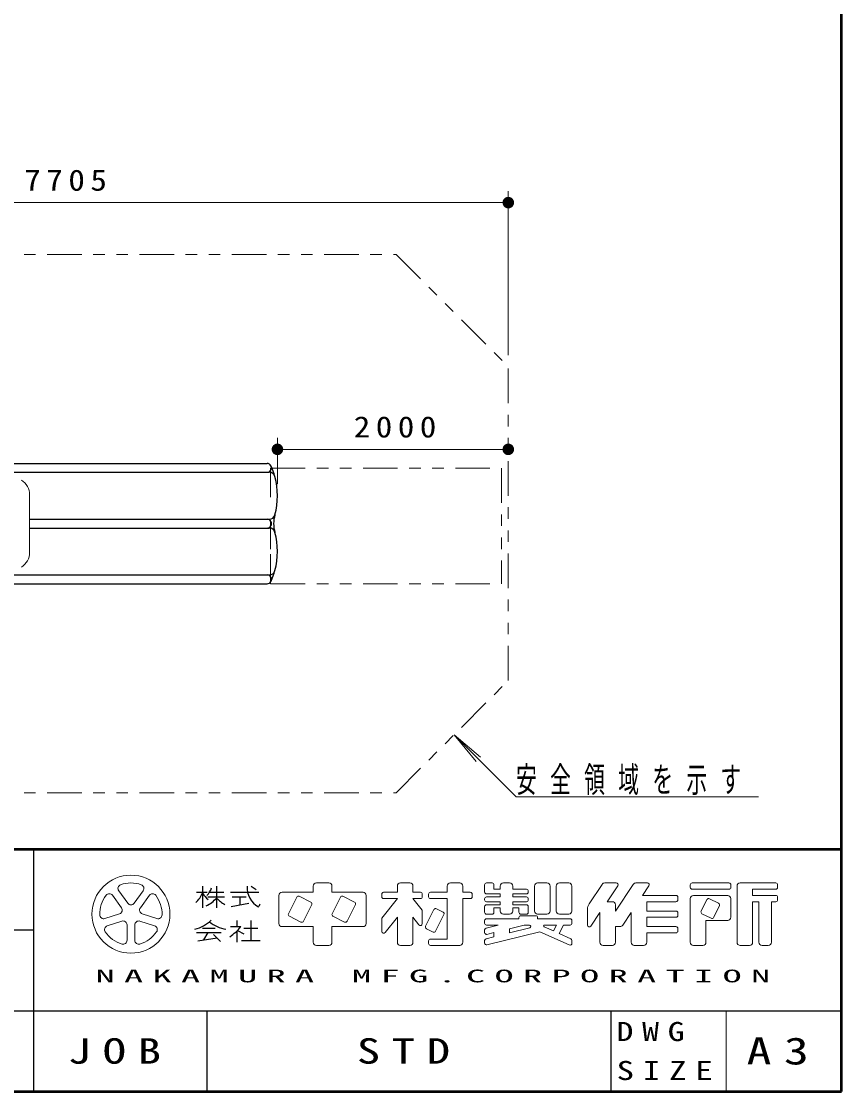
# Model space of a CAD drawing. Units: millimetres on the paper, with parts at other scales. Extents: x -365 to 0, y 0 to 257.
# Drawn here: x -71.1 to 0, y 0 to 92.7 of the extents above; entities that cross this region are included whole.
import ezdxf

# ---------------------------------------------------------------- set-up
doc = ezdxf.new("R2010")
doc.units = ezdxf.units.MM
doc.linetypes.add('USER1', pattern=[4.5, 2.5, -2])
doc.linetypes.add('USER3', pattern=[8, 3, -1, 1, -1, 1, -1])
doc.layers.add('LY_1', color=7, linetype='Continuous', lineweight=13)
doc.layers.add('LY_2', color=7, linetype='Continuous', lineweight=13)
doc.layers.add('LY_3', color=7, linetype='Continuous')
doc.styles.add('ＭＳ ゴシック', font='')
doc.styles.get('ＭＳ ゴシック').set_extended_font_data('MS Gothic')

# ---------------------------------------------------------------- blocks, each defined once
blk = doc.blocks.new('filled_dot')
at = {"color": 0, "linetype": 'Continuous', "lineweight": -2, "const_width": 1.25}
blk.add_lwpolyline([(-0.625, 0, 1), (0.625, 0, 1)], format="xyb", close=True, dxfattribs=at)

msp = doc.modelspace()

# ---------------------------------------------------------------- linework, layer by layer
at = {"layer": 'LY_1'}
for p, q in [((-28.876, 63.759), (-28.876, 77.965)), ((-105.926, 76.965), (-28.876, 76.965)), ((-48.876, 52.588), (-48.876, 56.604)), ((-28.876, 55.604), (-48.876, 55.604)), ((-70.346, 51.662), (-70.346, 46.688)), ((-33.577, 30.89), (-31.648, 28.592)), ((-33.577, 30.89), (-31.279, 28.962)), ((-28.206, 25.52), (-33.577, 30.89)), ((-28.206, 25.52), (-7.206, 25.52))]:
    msp.add_line(p, q, dxfattribs=at)
at = {"layer": 'LY_1', "linetype": 'USER3'}
for p, q in [((-92.832, 72.475), (-38.592, 72.475)), ((-38.592, 72.475), (-28.876, 62.759)), ((-28.876, 35.591), (-28.876, 62.759)), ((-49.464, 53.974), (-29.464, 53.974)), ((-29.464, 53.974), (-29.464, 43.974)), ((-49.464, 46.532), (-49.464, 43.974)), ((-49.464, 43.974), (-29.464, 43.974)), ((-38.592, 25.875), (-28.876, 35.591)), ((-92.832, 25.875), (-38.592, 25.875))]:
    msp.add_line(p, q, dxfattribs=at)
at = {"layer": 'LY_1', "lineweight": 25}
for p, q in [((-72.926, 54.382), (-49.767, 54.382)), ((-72.166, 53.62), (-49.587, 53.62)), ((-70.346, 49.556), (-49.587, 49.556)), ((-70.346, 48.794), (-49.587, 48.794)), ((-72.165, 44.73), (-49.587, 44.73)), ((-72.926, 43.968), (-49.767, 43.968))]:
    msp.add_line(p, q, dxfattribs=at)
at = {"layer": 'LY_1', "linetype": 'USER1'}
msp.add_line((-49.464, 53.974), (-49.464, 43.974), dxfattribs=at)
at = {"layer": 'LY_1', "lineweight": 25}
for centre, radius, start, end in [((-49.767, 54.001), 0.381, 269.99995, 90.00005), ((-55.226, 51.588), 6.35, 15.12167, 23.91602), ((-49.587, 53.112), 0.508, 15.12167, 90), ((-55.226, 51.588), 6.35, 344.87834, 15.12167), ((-49.767, 49.175), 0.381, 269.99995, 90.00005), ((-49.587, 50.064), 0.508, 270, 344.87834), ((-46.67, 49.175), 2.54, 162.67291, 197.32708), ((-49.587, 48.286), 0.508, 15.12167, 90), ((-55.226, 46.762), 6.35, 344.87833, 15.12167), ((-49.767, 44.349), 0.381, 269.99995, 90.00005), ((-49.587, 45.238), 0.508, 270, 344.87833), ((-55.226, 46.762), 6.35, 336.08398, 344.87833)]:
    msp.add_arc(centre, radius, start, end, dxfattribs=at)
at = {"layer": 'LY_1'}
for centre, start, end in [((-71.846, 51.662), 0, 58.376), ((-71.846, 46.688), 301.624, 0)]:
    msp.add_arc(centre, 1.5, start, end, dxfattribs=at)
at = {"layer": 'LY_2', "lineweight": 50}
for p, q in [((0, 0), (0, 257)), ((-365, 21), (0, 21)), ((-365, 0), (0, 0))]:
    msp.add_line(p, q, dxfattribs=at)
at = {"layer": 'LY_2', "lineweight": 25}
for p, q in [((-70, 21), (-70, 0)), ((-55.361, 17.793), (-55.361, 15.903)), ((-54.146, 17.793), (-54.146, 15.903)), ((-50.719, 17.467), (-51.16, 17.761)), ((-55.901, 17.253), (-54.956, 17.253)), ((-54.915, 16.848), (-53.471, 16.848)), ((-54.769, 17.253), (-53.525, 17.253)), ((-52.931, 17.253), (-50.501, 17.253)), ((-52.796, 16.848), (-51.581, 16.848)), ((-52.121, 16.848), (-52.121, 16.173)), ((-52.889, 16.02), (-51.353, 16.327)), ((-182.5, 14), (-70, 14)), ((-55.361, 14.148), (-54.281, 14.148)), ((-52.931, 14.283), (-52.051, 14.283)), ((-52.391, 14.823), (-52.391, 14.283)), ((-52.391, 13.91), (-52.391, 12.933)), ((-52.34, 13.96), (-51.796, 13.646)), ((-51.783, 14.148), (-50.568, 14.148)), ((-51.176, 14.823), (-51.176, 13.068)), ((-55.901, 13.784), (-53.741, 13.784)), ((-55.765, 13.067), (-54.113, 13.304)), ((-54.899, 13.784), (-55.289, 13.136)), ((-54.416, 13.607), (-53.81, 13.001)), ((-51.986, 13.068), (-50.366, 13.068)), ((-237.5, 7), (0, 7)), ((-55, 7), (-55, 0)), ((-20, 7), (-20, 0))]:
    msp.add_line(p, q, dxfattribs=at)
at = {"layer": 'LY_2'}
for p, q in [((-45.776, 17.793), (-45.776, 17.253)), ((-45.506, 18.063), (-44.426, 18.063)), ((-44.156, 17.793), (-44.156, 17.253)), ((-38.486, 17.793), (-38.486, 17.253)), ((-38.216, 18.063), (-37.406, 18.063)), ((-37.136, 17.793), (-37.136, 17.253)), ((-34.166, 17.793), (-34.166, 17.253)), ((-33.896, 18.063), (-33.086, 18.063)), ((-32.816, 17.793), (-32.816, 17.253)), ((-30.926, 17.901), (-30.926, 17.28)), ((-30.764, 18.063), (-30.278, 18.063)), ((-30.116, 17.901), (-30.116, 17.523)), ((-29.576, 17.793), (-29.576, 17.523)), ((-28.766, 18.063), (-29.306, 18.063)), ((-28.496, 17.793), (-28.496, 17.523)), ((-26.606, 17.793), (-26.606, 15.633)), ((-26.336, 18.063), (-25.526, 18.063)), ((-25.256, 17.793), (-25.256, 15.633)), ((-24.716, 17.793), (-24.716, 15.633)), ((-24.446, 18.063), (-23.636, 18.063)), ((-23.366, 17.793), (-23.366, 15.633)), ((-21.88, 16.242), (-20.746, 17.943)), ((-20.521, 18.063), (-19.529, 18.063)), ((-20.306, 16.443), (-19.394, 17.811)), ((-19.586, 15.633), (-18.046, 17.943)), ((-17.821, 18.063), (-16.829, 18.063)), ((-17.246, 16.983), (-16.694, 17.811)), ((-13.106, 17.901), (-13.106, 17.685)), ((-12.944, 18.063), (-9.758, 18.063)), ((-9.596, 17.901), (-9.596, 17.685)), ((-9.056, 17.793), (-9.056, 12.933)), ((-8.786, 18.063), (-5.708, 18.063)), ((-5.546, 17.901), (-5.546, 17.685)), ((-62.39, 15.917), (-63.175, 16.997)), ((-62.629, 17.393), (-61.844, 16.313)), ((-61.298, 16.313), (-60.513, 17.393)), ((-59.967, 16.997), (-60.752, 15.917)), ((-48.746, 16.983), (-48.746, 14.553)), ((-48.476, 17.253), (-45.776, 17.253)), ((-47.198, 16.838), (-47.918, 15.4)), ((-45.975, 16.408), (-46.981, 16.911)), ((-44.156, 17.253), (-41.456, 17.253)), ((-43.418, 16.838), (-44.138, 15.4)), ((-42.195, 16.408), (-43.201, 16.911)), ((-41.186, 16.983), (-41.186, 14.553)), ((-39.836, 17.091), (-39.836, 16.875)), ((-38.486, 16.713), (-39.836, 15.026)), ((-39.674, 17.253), (-38.486, 17.253)), ((-39.674, 16.713), (-38.486, 16.713)), ((-37.136, 17.253), (-36.488, 17.253)), ((-37.136, 16.713), (-36.326, 15.701)), ((-37.136, 16.713), (-36.488, 16.713)), ((-36.326, 17.091), (-36.326, 16.875)), ((-35.786, 17.091), (-35.786, 16.875)), ((-35.624, 17.253), (-34.166, 17.253)), ((-35.624, 16.713), (-34.166, 16.713)), ((-34.166, 16.713), (-34.166, 13.203)), ((-32.816, 17.253), (-32.168, 17.253)), ((-32.816, 16.713), (-32.816, 12.933)), ((-32.816, 16.713), (-32.168, 16.713)), ((-32.006, 17.091), (-32.006, 16.875)), ((-30.926, 16.686), (-30.926, 16.605)), ((-30.764, 17.118), (-29.576, 17.118)), ((-30.764, 16.848), (-29.576, 16.848)), ((-30.116, 17.523), (-29.576, 17.523)), ((-29.576, 17.118), (-29.576, 16.848)), ((-28.496, 17.523), (-27.308, 17.523)), ((-28.496, 17.118), (-27.308, 17.118)), ((-28.496, 17.118), (-28.496, 16.848)), ((-28.496, 16.848), (-27.308, 16.848)), ((-27.146, 17.361), (-27.146, 17.28)), ((-27.146, 16.686), (-27.146, 16.605)), ((-17.246, 16.983), (-14.348, 16.983)), ((-14.186, 16.821), (-14.186, 16.605)), ((-13.106, 16.713), (-13.106, 12.933)), ((-12.944, 17.523), (-9.758, 17.523)), ((-12.836, 16.983), (-9.866, 16.983)), ((-11.449, 16.695), (-10.659, 16.3)), ((-9.596, 16.713), (-9.596, 15.093)), ((-7.706, 17.523), (-7.706, 16.983)), ((-7.706, 17.523), (-5.708, 17.523)), ((-7.706, 16.983), (-5.708, 16.983)), ((-5.546, 16.821), (-5.546, 16.605)), ((-46.622, 14.752), (-45.902, 16.19)), ((-42.842, 14.752), (-42.122, 16.19)), ((-35.318, 15.758), (-36.038, 14.32)), ((-35.101, 15.831), (-34.527, 15.544)), ((-30.926, 16.011), (-30.926, 15.525)), ((-30.764, 16.443), (-29.576, 16.443)), ((-30.764, 16.173), (-29.576, 16.173)), ((-30.116, 15.903), (-29.576, 15.903)), ((-30.116, 15.903), (-30.116, 15.525)), ((-29.576, 16.443), (-29.576, 16.173)), ((-29.576, 15.903), (-29.576, 15.633)), ((-28.496, 16.443), (-27.308, 16.443)), ((-28.496, 16.443), (-28.496, 16.173)), ((-28.496, 16.173), (-27.308, 16.173)), ((-28.496, 15.903), (-28.496, 15.633)), ((-28.496, 15.903), (-27.956, 15.903)), ((-27.956, 15.903), (-27.956, 15.525)), ((-27.146, 16.011), (-27.146, 15.525)), ((-22.016, 15.793), (-22.016, 14.413)), ((-20.306, 16.443), (-19.856, 16.443)), ((-19.586, 16.173), (-19.586, 15.633)), ((-16.886, 16.443), (-14.348, 16.443)), ((-16.886, 16.443), (-16.886, 15.633)), ((-11.666, 16.622), (-12.17, 15.616)), ((-10.586, 16.082), (-11.09, 15.076)), ((-7.706, 16.443), (-7.166, 16.443)), ((-7.706, 16.443), (-7.706, 12.933)), ((-7.166, 16.443), (-7.166, 12.933)), ((-6.086, 16.443), (-5.708, 16.443)), ((-6.086, 16.443), (-6.086, 12.933)), ((-63.828, 14.985), (-62.559, 15.397)), ((-60.583, 15.397), (-59.313, 14.985)), ((-47.845, 15.183), (-46.839, 14.68)), ((-44.065, 15.183), (-43.059, 14.68)), ((-39.836, 15.026), (-39.836, 13.868)), ((-38.486, 15.093), (-39.547, 13.766)), ((-38.486, 15.093), (-38.486, 12.933)), ((-37.136, 15.093), (-36.614, 14.441)), ((-37.136, 15.093), (-37.136, 12.933)), ((-36.326, 15.701), (-36.326, 14.543)), ((-34.454, 15.326), (-35.174, 13.888)), ((-30.764, 15.363), (-30.278, 15.363)), ((-30.764, 14.958), (-27.956, 14.958)), ((-29.306, 15.363), (-28.766, 15.363)), ((-27.956, 15.066), (-27.956, 14.958)), ((-27.794, 15.363), (-27.308, 15.363)), ((-27.794, 15.228), (-26.498, 15.228)), ((-26.336, 15.363), (-25.526, 15.363)), ((-26.336, 15.066), (-26.336, 14.958)), ((-26.336, 14.958), (-23.528, 14.958)), ((-24.446, 15.363), (-23.636, 15.363)), ((-21.719, 14.323), (-20.936, 15.498)), ((-20.936, 15.498), (-20.936, 12.933)), ((-18.966, 14.404), (-18.236, 15.498)), ((-18.236, 15.498), (-18.236, 12.933)), ((-16.886, 15.633), (-14.348, 15.633)), ((-16.886, 15.093), (-16.886, 14.283)), ((-16.886, 15.093), (-14.348, 15.093)), ((-14.186, 15.471), (-14.186, 15.255)), ((-12.097, 15.399), (-11.307, 15.004)), ((-62.35, 14.755), (-63.62, 14.343)), ((-61.908, 13.099), (-61.908, 14.434)), ((-61.233, 14.434), (-61.233, 13.099)), ((-59.522, 14.343), (-60.792, 14.755)), ((-48.476, 14.283), (-45.776, 14.283)), ((-45.776, 14.283), (-45.776, 12.933)), ((-44.156, 14.283), (-41.456, 14.283)), ((-44.156, 14.283), (-44.156, 12.933)), ((-35.965, 14.103), (-35.391, 13.816)), ((-30.926, 14.796), (-30.926, 14.58)), ((-30.926, 13.995), (-30.926, 13.773)), ((-29.74, 14.418), (-30.803, 14.152)), ((-30.764, 14.418), (-29.74, 14.418)), ((-27.513, 14.418), (-28.766, 14.105)), ((-27.023, 14.179), (-28.766, 13.743)), ((-28.766, 14.105), (-28.766, 13.743)), ((-27.513, 14.418), (-27.053, 14.418)), ((-25.771, 14.263), (-24.968, 13.906)), ((-25.738, 14.418), (-24.712, 14.418)), ((-24.968, 13.906), (-24.712, 14.418)), ((-24.474, 13.687), (-24.108, 14.418)), ((-24.108, 14.418), (-23.528, 14.418)), ((-23.366, 14.796), (-23.366, 14.58)), ((-19.586, 14.283), (-19.19, 14.283)), ((-19.586, 14.283), (-19.586, 12.933)), ((-16.886, 14.283), (-14.348, 14.283)), ((-14.186, 14.121), (-14.186, 13.905)), ((-11.756, 14.823), (-11.756, 12.933)), ((-11.756, 14.823), (-9.866, 14.823)), ((-35.786, 13.041), (-35.786, 12.825)), ((-35.624, 13.203), (-34.166, 13.203)), ((-30.926, 13.077), (-30.926, 12.854)), ((-30.116, 13.406), (-30.803, 13.234)), ((-26.15, 13.841), (-30.725, 12.697)), ((-30.116, 13.768), (-30.725, 13.615)), ((-30.116, 13.768), (-30.116, 13.406)), ((-26.15, 13.841), (-23.594, 12.705)), ((-24.474, 13.687), (-23.462, 13.237)), ((-23.366, 13.089), (-23.366, 12.853)), ((-16.886, 13.743), (-16.886, 12.933)), ((-16.886, 13.743), (-14.348, 13.743)), ((-45.506, 12.663), (-44.426, 12.663)), ((-38.216, 12.663), (-37.406, 12.663)), ((-35.624, 12.663), (-33.086, 12.663)), ((-20.666, 12.663), (-19.856, 12.663)), ((-17.966, 12.663), (-17.156, 12.663)), ((-12.836, 12.663), (-12.026, 12.663)), ((-8.786, 12.663), (-7.976, 12.663)), ((-6.896, 12.663), (-6.356, 12.663)), ((-10, 7), (-10, 0))]:
    msp.add_line(p, q, dxfattribs=at)
msp.add_circle((-61.571, 15.363), 3.375, dxfattribs=at)
for centre, radius, start, end in [((-62.356, 17.592), 0.338, 109.39847, 215.99997), ((-61.571, 15.363), 2.7, 70.60155, 109.39847), ((-60.786, 17.592), 0.338, 324, 70.60155), ((-45.506, 17.793), 0.27, 89.99998, 179.99996), ((-44.426, 17.793), 0.27, 0, 89.99998), ((-38.216, 17.793), 0.27, 89.99998, 179.99996), ((-37.406, 17.793), 0.27, 0, 89.99998), ((-33.896, 17.793), 0.27, 89.99998, 179.99996), ((-33.086, 17.793), 0.27, 0, 89.99998), ((-30.764, 17.901), 0.162, 89.99998, 179.99996), ((-30.278, 17.901), 0.162, 0, 89.99998), ((-29.306, 17.793), 0.27, 89.99998, 179.99996), ((-28.766, 17.793), 0.27, 0, 89.99998), ((-26.336, 17.793), 0.27, 89.99998, 179.99996), ((-25.526, 17.793), 0.27, 0, 89.99998), ((-24.446, 17.793), 0.27, 89.99998, 179.99996), ((-23.636, 17.793), 0.27, 0, 89.99998), ((-20.521, 17.793), 0.27, 89.99998, 146.30984), ((-19.529, 17.901), 0.162, 326.31015, 89.99998), ((-17.821, 17.793), 0.27, 89.99998, 146.3098), ((-16.829, 17.901), 0.162, 326.31003, 89.99998), ((-12.944, 17.901), 0.162, 89.99998, 179.99996), ((-12.944, 17.685), 0.162, 179.99998, 270.00002), ((-9.758, 17.901), 0.162, 0, 89.99998), ((-9.758, 17.685), 0.162, 270.00002, 0), ((-8.786, 17.793), 0.27, 89.99998, 179.99996), ((-5.708, 17.901), 0.162, 0, 89.99998), ((-5.708, 17.685), 0.162, 270.00002, 0), ((-61.571, 15.363), 2.7, 142.60154, 181.39846), ((-63.448, 16.798), 0.338, 35.99999, 142.60154), ((-59.694, 16.798), 0.338, 37.39846, 143.99995), ((-61.571, 15.363), 2.7, 358.60155, 37.39847), ((-48.476, 16.983), 0.27, 89.99998, 179.99996), ((-47.054, 16.766), 0.162, 63.43492, 153.43499), ((-43.274, 16.766), 0.162, 63.43492, 153.43499), ((-41.456, 16.983), 0.27, 0, 89.99998), ((-39.674, 17.091), 0.162, 89.99998, 179.99996), ((-39.674, 16.875), 0.162, 179.99998, 270.00002), ((-36.488, 17.091), 0.162, 0, 89.99998), ((-36.488, 16.875), 0.162, 270.00002, 0), ((-35.624, 17.091), 0.162, 89.99998, 179.99996), ((-35.624, 16.875), 0.162, 179.99998, 270.00002), ((-32.168, 17.091), 0.162, 0, 89.99998), ((-32.168, 16.875), 0.162, 270.00002, 0), ((-30.764, 17.28), 0.162, 179.99998, 270.00002), ((-30.764, 16.686), 0.162, 89.99998, 179.99996), ((-27.308, 17.361), 0.162, 0, 89.99998), ((-27.308, 17.28), 0.162, 270.00002, 0), ((-27.308, 16.686), 0.162, 0, 89.99998), ((-14.348, 16.821), 0.162, 0, 89.99998), ((-12.836, 16.713), 0.27, 89.99998, 179.99996), ((-11.522, 16.55), 0.162, 63.43447, 153.43474), ((-9.866, 16.713), 0.27, 0, 89.99998), ((-5.708, 16.821), 0.162, 0, 89.99998), ((-62.663, 15.718), 0.338, 287.99998, 35.99999), ((-61.571, 16.512), 0.338, 215.99998, 324), ((-60.479, 15.718), 0.338, 143.99996, 251.99999), ((-46.047, 16.263), 0.162, 333.4349, 63.43487), ((-42.267, 16.263), 0.162, 333.4349, 63.43487), ((-35.174, 15.686), 0.162, 63.43487, 153.43498), ((-30.764, 16.605), 0.162, 179.99998, 270.00002), ((-30.764, 16.011), 0.162, 89.99998, 179.99996), ((-27.308, 16.605), 0.162, 270.00002, 0), ((-27.308, 16.011), 0.162, 0, 89.99998), ((-21.206, 15.793), 0.81, 146.30999, 179.99996), ((-19.856, 16.173), 0.27, 0, 89.99998), ((-14.348, 16.605), 0.162, 270.00002, 0), ((-10.731, 16.155), 0.162, 333.43484, 63.43447), ((-5.708, 16.605), 0.162, 270.00002, 0), ((-63.933, 15.306), 0.338, 181.39848, 287.99997), ((-59.209, 15.306), 0.338, 252.00001, 358.60156), ((-47.773, 15.328), 0.162, 153.43495, 243.43485), ((-43.993, 15.328), 0.162, 153.43495, 243.43485), ((-34.599, 15.399), 0.162, 333.43492, 63.43493), ((-30.764, 15.525), 0.162, 179.99998, 270.00002), ((-30.764, 14.796), 0.162, 89.99998, 179.99996), ((-30.278, 15.525), 0.162, 270.00002, 0), ((-29.306, 15.633), 0.27, 179.99998, 270.00002), ((-28.766, 15.633), 0.27, 270.00002, 0), ((-27.794, 15.525), 0.162, 179.99998, 270.00002), ((-27.794, 15.066), 0.162, 89.99998, 179.99996), ((-27.308, 15.525), 0.162, 270.00002, 0), ((-26.336, 15.633), 0.27, 179.99998, 270.00002), ((-26.498, 15.066), 0.162, 0, 89.99998), ((-25.526, 15.633), 0.27, 270.00002, 0), ((-24.446, 15.633), 0.27, 179.99998, 270.00002), ((-23.636, 15.633), 0.27, 270.00002, 0), ((-23.528, 14.796), 0.162, 0, 89.99998), ((-14.348, 15.471), 0.162, 0, 89.99998), ((-14.348, 15.255), 0.162, 270.00002, 0), ((-12.025, 15.544), 0.162, 153.43517, 243.43529), ((-11.234, 15.149), 0.162, 243.43534, 333.43491), ((-9.866, 15.093), 0.27, 270.00002, 0), ((-63.516, 14.022), 0.338, 107.99999, 214.60154), ((-62.246, 14.434), 0.338, 359.99997, 107.99999), ((-60.896, 14.434), 0.338, 71.99997, 179.99999), ((-59.626, 14.022), 0.338, 325.39847, 71.99996), ((-48.476, 14.553), 0.27, 179.99998, 270.00002), ((-46.766, 14.825), 0.162, 243.43498, 333.43496), ((-42.986, 14.825), 0.162, 243.43498, 333.43496), ((-41.456, 14.553), 0.27, 270.00002, 0), ((-36.488, 14.543), 0.162, 218.65962, 0), ((-35.893, 14.248), 0.162, 153.43487, 243.4348), ((-30.764, 14.58), 0.162, 179.99998, 270.00002), ((-30.764, 13.995), 0.162, 104.03614, 179.99996), ((-27.053, 14.297), 0.121, 284.0365, 89.99998), ((-25.738, 14.337), 0.081, 89.99998, 246.03817), ((-23.528, 14.58), 0.162, 270.00002, 0), ((-21.854, 14.413), 0.162, 179.99998, 326.30997), ((-19.19, 14.553), 0.27, 270.00002, 326.31002), ((-14.348, 14.121), 0.162, 0, 89.99998), ((-14.348, 13.905), 0.162, 270.00002, 0), ((-61.571, 15.363), 2.7, 214.60156, 253.39848), ((-62.246, 13.099), 0.338, 253.39847, 359.99997), ((-60.896, 13.099), 0.338, 179.99999, 286.60154), ((-61.571, 15.363), 2.7, 286.60155, 325.39847), ((-39.674, 13.868), 0.162, 179.99998, 321.34037), ((-35.624, 13.041), 0.162, 89.99998, 179.99996), ((-35.318, 13.961), 0.162, 243.43487, 333.43498), ((-30.764, 13.773), 0.162, 179.99998, 284.03612), ((-30.764, 13.077), 0.162, 104.03614, 179.99996), ((-23.528, 13.089), 0.162, 0, 66.03701), ((-45.506, 12.933), 0.27, 179.99998, 270.00002), ((-44.426, 12.933), 0.27, 270.00002, 0), ((-38.216, 12.933), 0.27, 179.99998, 270.00002), ((-37.406, 12.933), 0.27, 270.00002, 0), ((-35.624, 12.825), 0.162, 179.99998, 270.00002), ((-33.086, 12.933), 0.27, 270.00002, 0), ((-30.764, 12.854), 0.162, 179.99998, 284.03612), ((-23.528, 12.853), 0.162, 246.03699, 0), ((-20.666, 12.933), 0.27, 179.99998, 270.00002), ((-19.856, 12.933), 0.27, 270.00002, 0), ((-17.966, 12.933), 0.27, 179.99998, 270.00002), ((-17.156, 12.933), 0.27, 270.00002, 0), ((-12.836, 12.933), 0.27, 179.99998, 270.00002), ((-12.026, 12.933), 0.27, 270.00002, 0), ((-8.786, 12.933), 0.27, 179.99998, 270.00002), ((-7.976, 12.933), 0.27, 270.00002, 0), ((-6.896, 12.933), 0.27, 179.99998, 270.00002), ((-6.356, 12.933), 0.27, 270.00002, 0)]:
    msp.add_arc(centre, radius, start, end, dxfattribs=at)
at = {"layer": 'LY_2', "lineweight": 25}
for centre, radius, start, end in [((-56.002, 18.047), 1.467, 313.72108, 343.54317), ((-49.563, 17.694), 1.953, 177.09472, 240.51891), ((-57.466, 18.084), 2.285, 311.36185, 337.13638), ((-53.383, 18.427), 2.345, 212.50346, 230.00631), ((-56.374, 18.818), 3.034, 295.86917, 317.23867), ((-51.918, 18.818), 3.034, 222.76131, 240.10806), ((-51.54, 16.805), 1.299, 321.42112, 334.8249), ((-56.898, 17.257), 3.32, 285.11261, 313.40619), ((-52.77, 17.194), 3.192, 231.17281, 259.75506), ((-55.66, 17.226), 4.657, 304.87257, 320.80411)]:
    msp.add_arc(centre, radius, start, end, dxfattribs=at)

# ---------------------------------------------------------------- block references
at = {"layer": 'LY_1', "xscale": 0.4, "yscale": 0.4, "rotation": 180}
for p in [(-28.876, 76.965), (-28.876, 55.604)]:
    msp.add_blockref('filled_dot', p, dxfattribs=at)
at = {"layer": 'LY_1', "xscale": 0.4, "yscale": 0.4}
msp.add_blockref('filled_dot', (-48.876, 55.604), dxfattribs=at)

# ---------------------------------------------------------------- texts
at = {"layer": 'LY_1', "style": 'ＭＳ ゴシック'}
for s, insert, char_height, attachment_point in [('\\T1.33;\\W1.15;7705', (-66.992, 77.965), 1.833, 8), ('\\T1.33;\\W1.15;2000', (-38.453, 56.604), 1.833, 8), ('\\T1.64;\\W0.6;安全領域を示す', (-28.206, 25.67), 2.199, 7)]:
    msp.add_mtext(s, dxfattribs=dict(at, insert=insert, char_height=char_height, attachment_point=attachment_point))
at = {"layer": 'LY_2', "style": 'ＭＳ ゴシック'}
for s, insert, char_height, attachment_point in [('\\T1.5;\\W2.2;NAKAMURA\\~MFG.CORPORATION', (-35, 10), 1.1, 5), ('\\T1.52;\\W1.3;DWG', (-19.5, 5.188), 1.65, 4), ('\\T1.5;\\W1.35;JOB', (-62.5, 3.5), 2.199, 5), ('\\T1.5;\\W1.35;A3', (-5, 3.5), 2.346, 5), ('\\T1.5;\\W1.35;SIZE', (-19.5, 1.812), 1.65, 4)]:
    msp.add_mtext(s, dxfattribs=dict(at, insert=insert, char_height=char_height, attachment_point=attachment_point))
at = {"layer": 'LY_3', "insert": (-42, 3.5), "char_height": 2.199, "attachment_point": 4, "style": 'ＭＳ ゴシック'}
msp.add_mtext('\\T1.5;\\W1.35;STD', dxfattribs=at)

doc.saveas('drawing.dxf')
